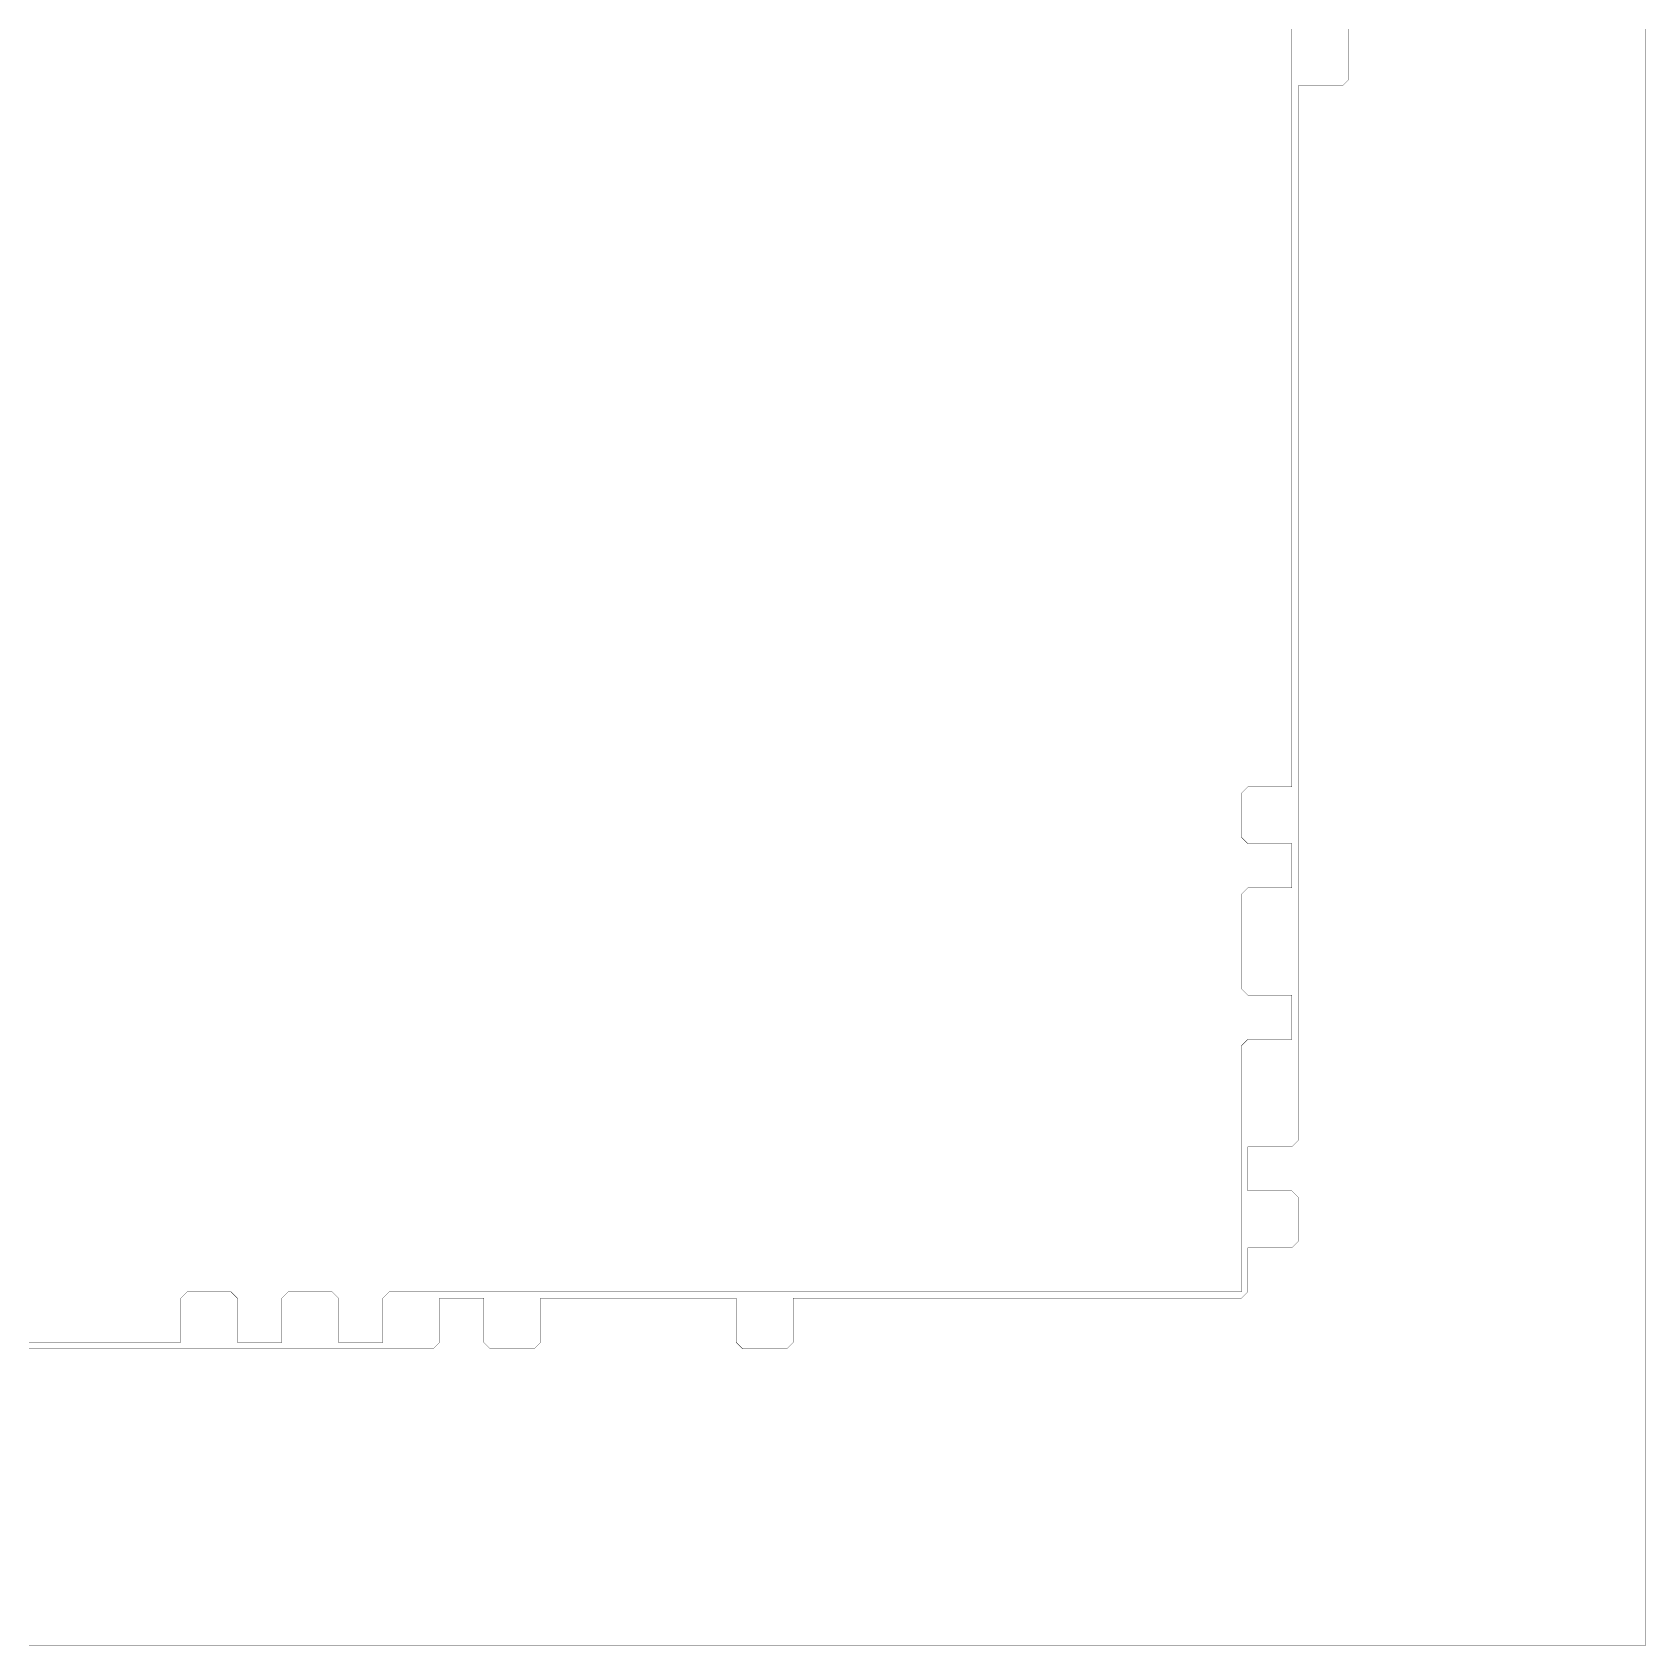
# Model space of a CAD drawing. Header units: metres. Extents: x 0 to 4990, y -4990 to 0.
# Drawn here: x 2495 to 4990, y -4990 to -2495 of the extents above; entities that cross this region are included whole.
import ezdxf

# ---------------------------------------------------------------- set-up
doc = ezdxf.new("R2010")
doc.units = ezdxf.units.M
doc.layers.add('conductor', color=1, linetype='Continuous')
doc.layers.add('substrate', color=5, linetype='Continuous')

msp = doc.modelspace()

# ---------------------------------------------------------------- linework, layer by layer
at = {"layer": 'conductor', "const_width": 0.5}
msp.add_lwpolyline([(2490.234375, -4521.484375), (2500, -4521.484375), (2509.765625, -4521.484375), (2519.53125, -4521.484375), (2529.296875, -4521.484375), (2539.0625, -4521.484375), (2548.828125, -4521.484375), (2558.59375, -4521.484375), (2568.359375, -4521.484375), (2578.125, -4521.484375), (2587.890625, -4521.484375), (2597.65625, -4521.484375), (2607.421875, -4521.484375), (2617.1875, -4521.484375), (2626.953125, -4521.484375), (2636.71875, -4521.484375), (2646.484375, -4521.484375), (2656.25, -4521.484375), (2666.015625, -4521.484375), (2675.78125, -4521.484375), (2685.546875, -4521.484375), (2695.3125, -4521.484375), (2705.078125, -4521.484375), (2714.84375, -4521.484375), (2724.609375, -4521.484375), (2724.609375, -4511.71875), (2724.609375, -4501.953125), (2724.609375, -4492.1875), (2724.609375, -4482.421875), (2724.609375, -4472.65625), (2724.609375, -4462.890625), (2724.609375, -4453.125), (2734.375, -4443.359375), (2744.140625, -4443.359375), (2753.90625, -4443.359375), (2763.671875, -4443.359375), (2773.4375, -4443.359375), (2783.203125, -4443.359375), (2792.96875, -4443.359375), (2802.734375, -4443.359375), (2812.5, -4453.125), (2812.5, -4462.890625), (2812.5, -4472.65625), (2812.5, -4482.421875), (2812.5, -4492.1875), (2812.5, -4501.953125), (2812.5, -4511.71875), (2812.5, -4521.484375), (2822.265625, -4521.484375), (2832.03125, -4521.484375), (2841.796875, -4521.484375), (2851.5625, -4521.484375), (2861.328125, -4521.484375), (2871.09375, -4521.484375), (2880.859375, -4521.484375), (2880.859375, -4511.71875), (2880.859375, -4501.953125), (2880.859375, -4492.1875), (2880.859375, -4482.421875), (2880.859375, -4472.65625), (2880.859375, -4462.890625), (2880.859375, -4453.125), (2890.625, -4443.359375), (2900.390625, -4443.359375), (2910.15625, -4443.359375), (2919.921875, -4443.359375), (2929.6875, -4443.359375), (2939.453125, -4443.359375), (2949.21875, -4443.359375), (2958.984375, -4443.359375), (2968.75, -4453.125), (2968.75, -4462.890625), (2968.75, -4472.65625), (2968.75, -4482.421875), (2968.75, -4492.1875), (2968.75, -4501.953125), (2968.75, -4511.71875), (2968.75, -4521.484375), (2978.515625, -4521.484375), (2988.28125, -4521.484375), (2998.046875, -4521.484375), (3007.8125, -4521.484375), (3017.578125, -4521.484375), (3027.34375, -4521.484375), (3037.109375, -4521.484375), (3037.109375, -4511.71875), (3037.109375, -4501.953125), (3037.109375, -4492.1875), (3037.109375, -4482.421875), (3037.109375, -4472.65625), (3037.109375, -4462.890625), (3037.109375, -4453.125), (3046.875, -4443.359375), (3056.640625, -4443.359375), (3066.40625, -4443.359375), (3076.171875, -4443.359375), (3085.9375, -4443.359375), (3095.703125, -4443.359375), (3105.46875, -4443.359375), (3115.234375, -4443.359375), (3125, -4443.359375), (3134.765625, -4443.359375), (3144.53125, -4443.359375), (3154.296875, -4443.359375), (3164.0625, -4443.359375), (3173.828125, -4443.359375), (3183.59375, -4443.359375), (3193.359375, -4443.359375), (3203.125, -4443.359375), (3212.890625, -4443.359375), (3222.65625, -4443.359375), (3232.421875, -4443.359375), (3242.1875, -4443.359375), (3251.953125, -4443.359375), (3261.71875, -4443.359375), (3271.484375, -4443.359375), (3281.25, -4443.359375), (3291.015625, -4443.359375), (3300.78125, -4443.359375), (3310.546875, -4443.359375), (3320.3125, -4443.359375), (3330.078125, -4443.359375), (3339.84375, -4443.359375), (3349.609375, -4443.359375), (3359.375, -4443.359375), (3369.140625, -4443.359375), (3378.90625, -4443.359375), (3388.671875, -4443.359375), (3398.4375, -4443.359375), (3408.203125, -4443.359375), (3417.96875, -4443.359375), (3427.734375, -4443.359375), (3437.5, -4443.359375), (3447.265625, -4443.359375), (3457.03125, -4443.359375), (3466.796875, -4443.359375), (3476.5625, -4443.359375), (3486.328125, -4443.359375), (3496.09375, -4443.359375), (3505.859375, -4443.359375), (3515.625, -4443.359375), (3525.390625, -4443.359375), (3535.15625, -4443.359375), (3544.921875, -4443.359375), (3554.6875, -4443.359375), (3564.453125, -4443.359375), (3574.21875, -4443.359375), (3583.984375, -4443.359375), (3593.75, -4443.359375), (3603.515625, -4443.359375), (3613.28125, -4443.359375), (3623.046875, -4443.359375), (3632.8125, -4443.359375), (3642.578125, -4443.359375), (3652.34375, -4443.359375), (3662.109375, -4443.359375), (3671.875, -4443.359375), (3681.640625, -4443.359375), (3691.40625, -4443.359375), (3701.171875, -4443.359375), (3710.9375, -4443.359375), (3720.703125, -4443.359375), (3730.46875, -4443.359375), (3740.234375, -4443.359375), (3750, -4443.359375), (3759.765625, -4443.359375), (3769.53125, -4443.359375), (3779.296875, -4443.359375), (3789.0625, -4443.359375), (3798.828125, -4443.359375), (3808.59375, -4443.359375), (3818.359375, -4443.359375), (3828.125, -4443.359375), (3837.890625, -4443.359375), (3847.65625, -4443.359375), (3857.421875, -4443.359375), (3867.1875, -4443.359375), (3876.953125, -4443.359375), (3886.71875, -4443.359375), (3896.484375, -4443.359375), (3906.25, -4443.359375), (3916.015625, -4443.359375), (3925.78125, -4443.359375), (3935.546875, -4443.359375), (3945.3125, -4443.359375), (3955.078125, -4443.359375), (3964.84375, -4443.359375), (3974.609375, -4443.359375), (3984.375, -4443.359375), (3994.140625, -4443.359375), (4003.90625, -4443.359375), (4013.671875, -4443.359375), (4023.4375, -4443.359375), (4033.203125, -4443.359375), (4042.96875, -4443.359375), (4052.734375, -4443.359375), (4062.5, -4443.359375), (4072.265625, -4443.359375), (4082.03125, -4443.359375), (4091.796875, -4443.359375), (4101.5625, -4443.359375), (4111.328125, -4443.359375), (4121.09375, -4443.359375), (4130.859375, -4443.359375), (4140.625, -4443.359375), (4150.390625, -4443.359375), (4160.15625, -4443.359375), (4169.921875, -4443.359375), (4179.6875, -4443.359375), (4189.453125, -4443.359375), (4199.21875, -4443.359375), (4208.984375, -4443.359375), (4218.75, -4443.359375), (4228.515625, -4443.359375), (4238.28125, -4443.359375), (4248.046875, -4443.359375), (4257.8125, -4443.359375), (4267.578125, -4443.359375), (4277.34375, -4443.359375), (4287.109375, -4443.359375), (4296.875, -4443.359375), (4306.640625, -4443.359375), (4316.40625, -4443.359375), (4326.171875, -4443.359375), (4335.9375, -4443.359375), (4345.703125, -4443.359375), (4355.46875, -4443.359375), (4365.234375, -4443.359375), (4365.234375, -4433.59375), (4365.234375, -4423.828125), (4365.234375, -4414.0625), (4365.234375, -4404.296875), (4365.234375, -4394.53125), (4365.234375, -4384.765625), (4365.234375, -4375), (4365.234375, -4365.234375), (4365.234375, -4355.46875), (4365.234375, -4345.703125), (4365.234375, -4335.9375), (4365.234375, -4326.171875), (4365.234375, -4316.40625), (4365.234375, -4306.640625), (4365.234375, -4296.875), (4365.234375, -4287.109375), (4365.234375, -4277.34375), (4365.234375, -4267.578125), (4365.234375, -4257.8125), (4365.234375, -4248.046875), (4365.234375, -4238.28125), (4365.234375, -4228.515625), (4365.234375, -4218.75), (4365.234375, -4208.984375), (4365.234375, -4199.21875), (4365.234375, -4189.453125), (4365.234375, -4179.6875), (4365.234375, -4169.921875), (4365.234375, -4160.15625), (4365.234375, -4150.390625), (4365.234375, -4140.625), (4365.234375, -4130.859375), (4365.234375, -4121.09375), (4365.234375, -4111.328125), (4365.234375, -4101.5625), (4365.234375, -4091.796875), (4365.234375, -4082.03125), (4365.234375, -4072.265625), (4365.234375, -4062.5), (4375, -4052.734375), (4384.765625, -4052.734375), (4394.53125, -4052.734375), (4404.296875, -4052.734375), (4414.0625, -4052.734375), (4423.828125, -4052.734375), (4433.59375, -4052.734375), (4443.359375, -4052.734375), (4443.359375, -4042.96875), (4443.359375, -4033.203125), (4443.359375, -4023.4375), (4443.359375, -4013.671875), (4443.359375, -4003.90625), (4443.359375, -3994.140625), (4443.359375, -3984.375), (4433.59375, -3984.375), (4423.828125, -3984.375), (4414.0625, -3984.375), (4404.296875, -3984.375), (4394.53125, -3984.375), (4384.765625, -3984.375), (4375, -3984.375), (4365.234375, -3974.609375), (4365.234375, -3964.84375), (4365.234375, -3955.078125), (4365.234375, -3945.3125), (4365.234375, -3935.546875), (4365.234375, -3925.78125), (4365.234375, -3916.015625), (4365.234375, -3906.25), (4365.234375, -3896.484375), (4365.234375, -3886.71875), (4365.234375, -3876.953125), (4365.234375, -3867.1875), (4365.234375, -3857.421875), (4365.234375, -3847.65625), (4365.234375, -3837.890625), (4365.234375, -3828.125), (4375, -3818.359375), (4384.765625, -3818.359375), (4394.53125, -3818.359375), (4404.296875, -3818.359375), (4414.0625, -3818.359375), (4423.828125, -3818.359375), (4433.59375, -3818.359375), (4443.359375, -3818.359375), (4443.359375, -3808.59375), (4443.359375, -3798.828125), (4443.359375, -3789.0625), (4443.359375, -3779.296875), (4443.359375, -3769.53125), (4443.359375, -3759.765625), (4443.359375, -3750), (4433.59375, -3750), (4423.828125, -3750), (4414.0625, -3750), (4404.296875, -3750), (4394.53125, -3750), (4384.765625, -3750), (4375, -3750), (4365.234375, -3740.234375), (4365.234375, -3730.46875), (4365.234375, -3720.703125), (4365.234375, -3710.9375), (4365.234375, -3701.171875), (4365.234375, -3691.40625), (4365.234375, -3681.640625), (4365.234375, -3671.875), (4375, -3662.109375), (4384.765625, -3662.109375), (4394.53125, -3662.109375), (4404.296875, -3662.109375), (4414.0625, -3662.109375), (4423.828125, -3662.109375), (4433.59375, -3662.109375), (4443.359375, -3662.109375), (4443.359375, -3652.34375), (4443.359375, -3642.578125), (4443.359375, -3632.8125), (4443.359375, -3623.046875), (4443.359375, -3613.28125), (4443.359375, -3603.515625), (4443.359375, -3593.75), (4443.359375, -3583.984375), (4443.359375, -3574.21875), (4443.359375, -3564.453125), (4443.359375, -3554.6875), (4443.359375, -3544.921875), (4443.359375, -3535.15625), (4443.359375, -3525.390625), (4443.359375, -3515.625), (4443.359375, -3505.859375), (4443.359375, -3496.09375), (4443.359375, -3486.328125), (4443.359375, -3476.5625), (4443.359375, -3466.796875), (4443.359375, -3457.03125), (4443.359375, -3447.265625), (4443.359375, -3437.5), (4443.359375, -3427.734375), (4443.359375, -3417.96875), (4443.359375, -3408.203125), (4443.359375, -3398.4375), (4443.359375, -3388.671875), (4443.359375, -3378.90625), (4443.359375, -3369.140625), (4443.359375, -3359.375), (4443.359375, -3349.609375), (4443.359375, -3339.84375), (4443.359375, -3330.078125), (4443.359375, -3320.3125), (4443.359375, -3310.546875), (4443.359375, -3300.78125), (4443.359375, -3291.015625), (4443.359375, -3281.25), (4443.359375, -3271.484375), (4443.359375, -3261.71875), (4443.359375, -3251.953125), (4443.359375, -3242.1875), (4443.359375, -3232.421875), (4443.359375, -3222.65625), (4443.359375, -3212.890625), (4443.359375, -3203.125), (4443.359375, -3193.359375), (4443.359375, -3183.59375), (4443.359375, -3173.828125), (4443.359375, -3164.0625), (4443.359375, -3154.296875), (4443.359375, -3144.53125), (4443.359375, -3134.765625), (4443.359375, -3125), (4443.359375, -3115.234375), (4443.359375, -3105.46875), (4443.359375, -3095.703125), (4443.359375, -3085.9375), (4443.359375, -3076.171875), (4443.359375, -3066.40625), (4443.359375, -3056.640625), (4443.359375, -3046.875), (4443.359375, -3037.109375), (4443.359375, -3027.34375), (4443.359375, -3017.578125), (4443.359375, -3007.8125), (4443.359375, -2998.046875), (4443.359375, -2988.28125), (4443.359375, -2978.515625), (4443.359375, -2968.75), (4443.359375, -2958.984375), (4443.359375, -2949.21875), (4443.359375, -2939.453125), (4443.359375, -2929.6875), (4443.359375, -2919.921875), (4443.359375, -2910.15625), (4443.359375, -2900.390625), (4443.359375, -2890.625), (4443.359375, -2880.859375), (4443.359375, -2871.09375), (4443.359375, -2861.328125), (4443.359375, -2851.5625), (4443.359375, -2841.796875), (4443.359375, -2832.03125), (4443.359375, -2822.265625), (4443.359375, -2812.5), (4443.359375, -2802.734375), (4443.359375, -2792.96875), (4443.359375, -2783.203125), (4443.359375, -2773.4375), (4443.359375, -2763.671875), (4443.359375, -2753.90625), (4443.359375, -2744.140625), (4443.359375, -2734.375), (4443.359375, -2724.609375), (4443.359375, -2714.84375), (4443.359375, -2705.078125), (4443.359375, -2695.3125), (4443.359375, -2685.546875), (4443.359375, -2675.78125), (4443.359375, -2666.015625), (4443.359375, -2656.25), (4443.359375, -2646.484375), (4443.359375, -2636.71875), (4443.359375, -2626.953125), (4443.359375, -2617.1875), (4443.359375, -2607.421875), (4443.359375, -2597.65625), (4443.359375, -2587.890625), (4443.359375, -2578.125), (4443.359375, -2568.359375), (4443.359375, -2558.59375), (4443.359375, -2548.828125), (4443.359375, -2539.0625), (4443.359375, -2529.296875), (4443.359375, -2519.53125), (4443.359375, -2509.765625), (4443.359375, -2500), (4443.359375, -2490.234375)], dxfattribs=at)
at = {"layer": 'substrate', "const_width": 0.5}
for points in [[(2490.234375, -4990.234375), (2500, -4990.234375), (2509.765625, -4990.234375), (2519.53125, -4990.234375), (2529.296875, -4990.234375), (2539.0625, -4990.234375), (2548.828125, -4990.234375), (2558.59375, -4990.234375), (2568.359375, -4990.234375), (2578.125, -4990.234375), (2587.890625, -4990.234375), (2597.65625, -4990.234375), (2607.421875, -4990.234375), (2617.1875, -4990.234375), (2626.953125, -4990.234375), (2636.71875, -4990.234375), (2646.484375, -4990.234375), (2656.25, -4990.234375), (2666.015625, -4990.234375), (2675.78125, -4990.234375), (2685.546875, -4990.234375), (2695.3125, -4990.234375), (2705.078125, -4990.234375), (2714.84375, -4990.234375), (2724.609375, -4990.234375), (2734.375, -4990.234375), (2744.140625, -4990.234375), (2753.90625, -4990.234375), (2763.671875, -4990.234375), (2773.4375, -4990.234375), (2783.203125, -4990.234375), (2792.96875, -4990.234375), (2802.734375, -4990.234375), (2812.5, -4990.234375), (2822.265625, -4990.234375), (2832.03125, -4990.234375), (2841.796875, -4990.234375), (2851.5625, -4990.234375), (2861.328125, -4990.234375), (2871.09375, -4990.234375), (2880.859375, -4990.234375), (2890.625, -4990.234375), (2900.390625, -4990.234375), (2910.15625, -4990.234375), (2919.921875, -4990.234375), (2929.6875, -4990.234375), (2939.453125, -4990.234375), (2949.21875, -4990.234375), (2958.984375, -4990.234375), (2968.75, -4990.234375), (2978.515625, -4990.234375), (2988.28125, -4990.234375), (2998.046875, -4990.234375), (3007.8125, -4990.234375), (3017.578125, -4990.234375), (3027.34375, -4990.234375), (3037.109375, -4990.234375), (3046.875, -4990.234375), (3056.640625, -4990.234375), (3066.40625, -4990.234375), (3076.171875, -4990.234375), (3085.9375, -4990.234375), (3095.703125, -4990.234375), (3105.46875, -4990.234375), (3115.234375, -4990.234375), (3125, -4990.234375), (3134.765625, -4990.234375), (3144.53125, -4990.234375), (3154.296875, -4990.234375), (3164.0625, -4990.234375), (3173.828125, -4990.234375), (3183.59375, -4990.234375), (3193.359375, -4990.234375), (3203.125, -4990.234375), (3212.890625, -4990.234375), (3222.65625, -4990.234375), (3232.421875, -4990.234375), (3242.1875, -4990.234375), (3251.953125, -4990.234375), (3261.71875, -4990.234375), (3271.484375, -4990.234375), (3281.25, -4990.234375), (3291.015625, -4990.234375), (3300.78125, -4990.234375), (3310.546875, -4990.234375), (3320.3125, -4990.234375), (3330.078125, -4990.234375), (3339.84375, -4990.234375), (3349.609375, -4990.234375), (3359.375, -4990.234375), (3369.140625, -4990.234375), (3378.90625, -4990.234375), (3388.671875, -4990.234375), (3398.4375, -4990.234375), (3408.203125, -4990.234375), (3417.96875, -4990.234375), (3427.734375, -4990.234375), (3437.5, -4990.234375), (3447.265625, -4990.234375), (3457.03125, -4990.234375), (3466.796875, -4990.234375), (3476.5625, -4990.234375), (3486.328125, -4990.234375), (3496.09375, -4990.234375), (3505.859375, -4990.234375), (3515.625, -4990.234375), (3525.390625, -4990.234375), (3535.15625, -4990.234375), (3544.921875, -4990.234375), (3554.6875, -4990.234375), (3564.453125, -4990.234375), (3574.21875, -4990.234375), (3583.984375, -4990.234375), (3593.75, -4990.234375), (3603.515625, -4990.234375), (3613.28125, -4990.234375), (3623.046875, -4990.234375), (3632.8125, -4990.234375), (3642.578125, -4990.234375), (3652.34375, -4990.234375), (3662.109375, -4990.234375), (3671.875, -4990.234375), (3681.640625, -4990.234375), (3691.40625, -4990.234375), (3701.171875, -4990.234375), (3710.9375, -4990.234375), (3720.703125, -4990.234375), (3730.46875, -4990.234375), (3740.234375, -4990.234375), (3750, -4990.234375), (3759.765625, -4990.234375), (3769.53125, -4990.234375), (3779.296875, -4990.234375), (3789.0625, -4990.234375), (3798.828125, -4990.234375), (3808.59375, -4990.234375), (3818.359375, -4990.234375), (3828.125, -4990.234375), (3837.890625, -4990.234375), (3847.65625, -4990.234375), (3857.421875, -4990.234375), (3867.1875, -4990.234375), (3876.953125, -4990.234375), (3886.71875, -4990.234375), (3896.484375, -4990.234375), (3906.25, -4990.234375), (3916.015625, -4990.234375), (3925.78125, -4990.234375), (3935.546875, -4990.234375), (3945.3125, -4990.234375), (3955.078125, -4990.234375), (3964.84375, -4990.234375), (3974.609375, -4990.234375), (3984.375, -4990.234375), (3994.140625, -4990.234375), (4003.90625, -4990.234375), (4013.671875, -4990.234375), (4023.4375, -4990.234375), (4033.203125, -4990.234375), (4042.96875, -4990.234375), (4052.734375, -4990.234375), (4062.5, -4990.234375), (4072.265625, -4990.234375), (4082.03125, -4990.234375), (4091.796875, -4990.234375), (4101.5625, -4990.234375), (4111.328125, -4990.234375), (4121.09375, -4990.234375), (4130.859375, -4990.234375), (4140.625, -4990.234375), (4150.390625, -4990.234375), (4160.15625, -4990.234375), (4169.921875, -4990.234375), (4179.6875, -4990.234375), (4189.453125, -4990.234375), (4199.21875, -4990.234375), (4208.984375, -4990.234375), (4218.75, -4990.234375), (4228.515625, -4990.234375), (4238.28125, -4990.234375), (4248.046875, -4990.234375), (4257.8125, -4990.234375), (4267.578125, -4990.234375), (4277.34375, -4990.234375), (4287.109375, -4990.234375), (4296.875, -4990.234375), (4306.640625, -4990.234375), (4316.40625, -4990.234375), (4326.171875, -4990.234375), (4335.9375, -4990.234375), (4345.703125, -4990.234375), (4355.46875, -4990.234375), (4365.234375, -4990.234375), (4375, -4990.234375), (4384.765625, -4990.234375), (4394.53125, -4990.234375), (4404.296875, -4990.234375), (4414.0625, -4990.234375), (4423.828125, -4990.234375), (4433.59375, -4990.234375), (4443.359375, -4990.234375), (4453.125, -4990.234375), (4462.890625, -4990.234375), (4472.65625, -4990.234375), (4482.421875, -4990.234375), (4492.1875, -4990.234375), (4501.953125, -4990.234375), (4511.71875, -4990.234375), (4521.484375, -4990.234375), (4531.25, -4990.234375), (4541.015625, -4990.234375), (4550.78125, -4990.234375), (4560.546875, -4990.234375), (4570.3125, -4990.234375), (4580.078125, -4990.234375), (4589.84375, -4990.234375), (4599.609375, -4990.234375), (4609.375, -4990.234375), (4619.140625, -4990.234375), (4628.90625, -4990.234375), (4638.671875, -4990.234375), (4648.4375, -4990.234375), (4658.203125, -4990.234375), (4667.96875, -4990.234375), (4677.734375, -4990.234375), (4687.5, -4990.234375), (4697.265625, -4990.234375), (4707.03125, -4990.234375), (4716.796875, -4990.234375), (4726.5625, -4990.234375), (4736.328125, -4990.234375), (4746.09375, -4990.234375), (4755.859375, -4990.234375), (4765.625, -4990.234375), (4775.390625, -4990.234375), (4785.15625, -4990.234375), (4794.921875, -4990.234375), (4804.6875, -4990.234375), (4814.453125, -4990.234375), (4824.21875, -4990.234375), (4833.984375, -4990.234375), (4843.75, -4990.234375), (4853.515625, -4990.234375), (4863.28125, -4990.234375), (4873.046875, -4990.234375), (4882.8125, -4990.234375), (4892.578125, -4990.234375), (4902.34375, -4990.234375), (4912.109375, -4990.234375), (4921.875, -4990.234375), (4931.640625, -4990.234375), (4941.40625, -4990.234375), (4951.171875, -4990.234375), (4960.9375, -4990.234375), (4970.703125, -4990.234375), (4980.46875, -4990.234375), (4990.234375, -4990.234375), (4990.234375, -4980.46875), (4990.234375, -4970.703125), (4990.234375, -4960.9375), (4990.234375, -4951.171875), (4990.234375, -4941.40625), (4990.234375, -4931.640625), (4990.234375, -4921.875), (4990.234375, -4912.109375), (4990.234375, -4902.34375), (4990.234375, -4892.578125), (4990.234375, -4882.8125), (4990.234375, -4873.046875), (4990.234375, -4863.28125), (4990.234375, -4853.515625), (4990.234375, -4843.75), (4990.234375, -4833.984375), (4990.234375, -4824.21875), (4990.234375, -4814.453125), (4990.234375, -4804.6875), (4990.234375, -4794.921875), (4990.234375, -4785.15625), (4990.234375, -4775.390625), (4990.234375, -4765.625), (4990.234375, -4755.859375), (4990.234375, -4746.09375), (4990.234375, -4736.328125), (4990.234375, -4726.5625), (4990.234375, -4716.796875), (4990.234375, -4707.03125), (4990.234375, -4697.265625), (4990.234375, -4687.5), (4990.234375, -4677.734375), (4990.234375, -4667.96875), (4990.234375, -4658.203125), (4990.234375, -4648.4375), (4990.234375, -4638.671875), (4990.234375, -4628.90625), (4990.234375, -4619.140625), (4990.234375, -4609.375), (4990.234375, -4599.609375), (4990.234375, -4589.84375), (4990.234375, -4580.078125), (4990.234375, -4570.3125), (4990.234375, -4560.546875), (4990.234375, -4550.78125), (4990.234375, -4541.015625), (4990.234375, -4531.25), (4990.234375, -4521.484375), (4990.234375, -4511.71875), (4990.234375, -4501.953125), (4990.234375, -4492.1875), (4990.234375, -4482.421875), (4990.234375, -4472.65625), (4990.234375, -4462.890625), (4990.234375, -4453.125), (4990.234375, -4443.359375), (4990.234375, -4433.59375), (4990.234375, -4423.828125), (4990.234375, -4414.0625), (4990.234375, -4404.296875), (4990.234375, -4394.53125), (4990.234375, -4384.765625), (4990.234375, -4375), (4990.234375, -4365.234375), (4990.234375, -4355.46875), (4990.234375, -4345.703125), (4990.234375, -4335.9375), (4990.234375, -4326.171875), (4990.234375, -4316.40625), (4990.234375, -4306.640625), (4990.234375, -4296.875), (4990.234375, -4287.109375), (4990.234375, -4277.34375), (4990.234375, -4267.578125), (4990.234375, -4257.8125), (4990.234375, -4248.046875), (4990.234375, -4238.28125), (4990.234375, -4228.515625), (4990.234375, -4218.75), (4990.234375, -4208.984375), (4990.234375, -4199.21875), (4990.234375, -4189.453125), (4990.234375, -4179.6875), (4990.234375, -4169.921875), (4990.234375, -4160.15625), (4990.234375, -4150.390625), (4990.234375, -4140.625), (4990.234375, -4130.859375), (4990.234375, -4121.09375), (4990.234375, -4111.328125), (4990.234375, -4101.5625), (4990.234375, -4091.796875), (4990.234375, -4082.03125), (4990.234375, -4072.265625), (4990.234375, -4062.5), (4990.234375, -4052.734375), (4990.234375, -4042.96875), (4990.234375, -4033.203125), (4990.234375, -4023.4375), (4990.234375, -4013.671875), (4990.234375, -4003.90625), (4990.234375, -3994.140625), (4990.234375, -3984.375), (4990.234375, -3974.609375), (4990.234375, -3964.84375), (4990.234375, -3955.078125), (4990.234375, -3945.3125), (4990.234375, -3935.546875), (4990.234375, -3925.78125), (4990.234375, -3916.015625), (4990.234375, -3906.25), (4990.234375, -3896.484375), (4990.234375, -3886.71875), (4990.234375, -3876.953125), (4990.234375, -3867.1875), (4990.234375, -3857.421875), (4990.234375, -3847.65625), (4990.234375, -3837.890625), (4990.234375, -3828.125), (4990.234375, -3818.359375), (4990.234375, -3808.59375), (4990.234375, -3798.828125), (4990.234375, -3789.0625), (4990.234375, -3779.296875), (4990.234375, -3769.53125), (4990.234375, -3759.765625), (4990.234375, -3750), (4990.234375, -3740.234375), (4990.234375, -3730.46875), (4990.234375, -3720.703125), (4990.234375, -3710.9375), (4990.234375, -3701.171875), (4990.234375, -3691.40625), (4990.234375, -3681.640625), (4990.234375, -3671.875), (4990.234375, -3662.109375), (4990.234375, -3652.34375), (4990.234375, -3642.578125), (4990.234375, -3632.8125), (4990.234375, -3623.046875), (4990.234375, -3613.28125), (4990.234375, -3603.515625), (4990.234375, -3593.75), (4990.234375, -3583.984375), (4990.234375, -3574.21875), (4990.234375, -3564.453125), (4990.234375, -3554.6875), (4990.234375, -3544.921875), (4990.234375, -3535.15625), (4990.234375, -3525.390625), (4990.234375, -3515.625), (4990.234375, -3505.859375), (4990.234375, -3496.09375), (4990.234375, -3486.328125), (4990.234375, -3476.5625), (4990.234375, -3466.796875), (4990.234375, -3457.03125), (4990.234375, -3447.265625), (4990.234375, -3437.5), (4990.234375, -3427.734375), (4990.234375, -3417.96875), (4990.234375, -3408.203125), (4990.234375, -3398.4375), (4990.234375, -3388.671875), (4990.234375, -3378.90625), (4990.234375, -3369.140625), (4990.234375, -3359.375), (4990.234375, -3349.609375), (4990.234375, -3339.84375), (4990.234375, -3330.078125), (4990.234375, -3320.3125), (4990.234375, -3310.546875), (4990.234375, -3300.78125), (4990.234375, -3291.015625), (4990.234375, -3281.25), (4990.234375, -3271.484375), (4990.234375, -3261.71875), (4990.234375, -3251.953125), (4990.234375, -3242.1875), (4990.234375, -3232.421875), (4990.234375, -3222.65625), (4990.234375, -3212.890625), (4990.234375, -3203.125), (4990.234375, -3193.359375), (4990.234375, -3183.59375), (4990.234375, -3173.828125), (4990.234375, -3164.0625), (4990.234375, -3154.296875), (4990.234375, -3144.53125), (4990.234375, -3134.765625), (4990.234375, -3125), (4990.234375, -3115.234375), (4990.234375, -3105.46875), (4990.234375, -3095.703125), (4990.234375, -3085.9375), (4990.234375, -3076.171875), (4990.234375, -3066.40625), (4990.234375, -3056.640625), (4990.234375, -3046.875), (4990.234375, -3037.109375), (4990.234375, -3027.34375), (4990.234375, -3017.578125), (4990.234375, -3007.8125), (4990.234375, -2998.046875), (4990.234375, -2988.28125), (4990.234375, -2978.515625), (4990.234375, -2968.75), (4990.234375, -2958.984375), (4990.234375, -2949.21875), (4990.234375, -2939.453125), (4990.234375, -2929.6875), (4990.234375, -2919.921875), (4990.234375, -2910.15625), (4990.234375, -2900.390625), (4990.234375, -2890.625), (4990.234375, -2880.859375), (4990.234375, -2871.09375), (4990.234375, -2861.328125), (4990.234375, -2851.5625), (4990.234375, -2841.796875), (4990.234375, -2832.03125), (4990.234375, -2822.265625), (4990.234375, -2812.5), (4990.234375, -2802.734375), (4990.234375, -2792.96875), (4990.234375, -2783.203125), (4990.234375, -2773.4375), (4990.234375, -2763.671875), (4990.234375, -2753.90625), (4990.234375, -2744.140625), (4990.234375, -2734.375), (4990.234375, -2724.609375), (4990.234375, -2714.84375), (4990.234375, -2705.078125), (4990.234375, -2695.3125), (4990.234375, -2685.546875), (4990.234375, -2675.78125), (4990.234375, -2666.015625), (4990.234375, -2656.25), (4990.234375, -2646.484375), (4990.234375, -2636.71875), (4990.234375, -2626.953125), (4990.234375, -2617.1875), (4990.234375, -2607.421875), (4990.234375, -2597.65625), (4990.234375, -2587.890625), (4990.234375, -2578.125), (4990.234375, -2568.359375), (4990.234375, -2558.59375), (4990.234375, -2548.828125), (4990.234375, -2539.0625), (4990.234375, -2529.296875), (4990.234375, -2519.53125), (4990.234375, -2509.765625), (4990.234375, -2500), (4990.234375, -2490.234375)], [(4531.25, -2490.234375), (4531.25, -2500), (4531.25, -2509.765625), (4531.25, -2519.53125), (4531.25, -2529.296875), (4531.25, -2539.0625), (4531.25, -2548.828125), (4531.25, -2558.59375), (4531.25, -2568.359375), (4521.484375, -2578.125), (4511.71875, -2578.125), (4501.953125, -2578.125), (4492.1875, -2578.125), (4482.421875, -2578.125), (4472.65625, -2578.125), (4462.890625, -2578.125), (4453.125, -2578.125), (4453.125, -2587.890625), (4453.125, -2597.65625), (4453.125, -2607.421875), (4453.125, -2617.1875), (4453.125, -2626.953125), (4453.125, -2636.71875), (4453.125, -2646.484375), (4453.125, -2656.25), (4453.125, -2666.015625), (4453.125, -2675.78125), (4453.125, -2685.546875), (4453.125, -2695.3125), (4453.125, -2705.078125), (4453.125, -2714.84375), (4453.125, -2724.609375), (4453.125, -2734.375), (4453.125, -2744.140625), (4453.125, -2753.90625), (4453.125, -2763.671875), (4453.125, -2773.4375), (4453.125, -2783.203125), (4453.125, -2792.96875), (4453.125, -2802.734375), (4453.125, -2812.5), (4453.125, -2822.265625), (4453.125, -2832.03125), (4453.125, -2841.796875), (4453.125, -2851.5625), (4453.125, -2861.328125), (4453.125, -2871.09375), (4453.125, -2880.859375), (4453.125, -2890.625), (4453.125, -2900.390625), (4453.125, -2910.15625), (4453.125, -2919.921875), (4453.125, -2929.6875), (4453.125, -2939.453125), (4453.125, -2949.21875), (4453.125, -2958.984375), (4453.125, -2968.75), (4453.125, -2978.515625), (4453.125, -2988.28125), (4453.125, -2998.046875), (4453.125, -3007.8125), (4453.125, -3017.578125), (4453.125, -3027.34375), (4453.125, -3037.109375), (4453.125, -3046.875), (4453.125, -3056.640625), (4453.125, -3066.40625), (4453.125, -3076.171875), (4453.125, -3085.9375), (4453.125, -3095.703125), (4453.125, -3105.46875), (4453.125, -3115.234375), (4453.125, -3125), (4453.125, -3134.765625), (4453.125, -3144.53125), (4453.125, -3154.296875), (4453.125, -3164.0625), (4453.125, -3173.828125), (4453.125, -3183.59375), (4453.125, -3193.359375), (4453.125, -3203.125), (4453.125, -3212.890625), (4453.125, -3222.65625), (4453.125, -3232.421875), (4453.125, -3242.1875), (4453.125, -3251.953125), (4453.125, -3261.71875), (4453.125, -3271.484375), (4453.125, -3281.25), (4453.125, -3291.015625), (4453.125, -3300.78125), (4453.125, -3310.546875), (4453.125, -3320.3125), (4453.125, -3330.078125), (4453.125, -3339.84375), (4453.125, -3349.609375), (4453.125, -3359.375), (4453.125, -3369.140625), (4453.125, -3378.90625), (4453.125, -3388.671875), (4453.125, -3398.4375), (4453.125, -3408.203125), (4453.125, -3417.96875), (4453.125, -3427.734375), (4453.125, -3437.5), (4453.125, -3447.265625), (4453.125, -3457.03125), (4453.125, -3466.796875), (4453.125, -3476.5625), (4453.125, -3486.328125), (4453.125, -3496.09375), (4453.125, -3505.859375), (4453.125, -3515.625), (4453.125, -3525.390625), (4453.125, -3535.15625), (4453.125, -3544.921875), (4453.125, -3554.6875), (4453.125, -3564.453125), (4453.125, -3574.21875), (4453.125, -3583.984375), (4453.125, -3593.75), (4453.125, -3603.515625), (4453.125, -3613.28125), (4453.125, -3623.046875), (4453.125, -3632.8125), (4453.125, -3642.578125), (4453.125, -3652.34375), (4453.125, -3662.109375), (4453.125, -3671.875), (4453.125, -3681.640625), (4453.125, -3691.40625), (4453.125, -3701.171875), (4453.125, -3710.9375), (4453.125, -3720.703125), (4453.125, -3730.46875), (4453.125, -3740.234375), (4453.125, -3750), (4453.125, -3759.765625), (4453.125, -3769.53125), (4453.125, -3779.296875), (4453.125, -3789.0625), (4453.125, -3798.828125), (4453.125, -3808.59375), (4453.125, -3818.359375), (4453.125, -3828.125), (4453.125, -3837.890625), (4453.125, -3847.65625), (4453.125, -3857.421875), (4453.125, -3867.1875), (4453.125, -3876.953125), (4453.125, -3886.71875), (4453.125, -3896.484375), (4453.125, -3906.25), (4453.125, -3916.015625), (4453.125, -3925.78125), (4453.125, -3935.546875), (4453.125, -3945.3125), (4453.125, -3955.078125), (4453.125, -3964.84375), (4453.125, -3974.609375), (4453.125, -3984.375), (4453.125, -3994.140625), (4453.125, -4003.90625), (4453.125, -4013.671875), (4453.125, -4023.4375), (4453.125, -4033.203125), (4453.125, -4042.96875), (4453.125, -4052.734375), (4453.125, -4062.5), (4453.125, -4072.265625), (4453.125, -4082.03125), (4453.125, -4091.796875), (4453.125, -4101.5625), (4453.125, -4111.328125), (4453.125, -4121.09375), (4453.125, -4130.859375), (4453.125, -4140.625), (4453.125, -4150.390625), (4453.125, -4160.15625), (4453.125, -4169.921875), (4453.125, -4179.6875), (4453.125, -4189.453125), (4453.125, -4199.21875), (4453.125, -4208.984375), (4443.359375, -4218.75), (4433.59375, -4218.75), (4423.828125, -4218.75), (4414.0625, -4218.75), (4404.296875, -4218.75), (4394.53125, -4218.75), (4384.765625, -4218.75), (4375, -4218.75), (4375, -4228.515625), (4375, -4238.28125), (4375, -4248.046875), (4375, -4257.8125), (4375, -4267.578125), (4375, -4277.34375), (4375, -4287.109375), (4384.765625, -4287.109375), (4394.53125, -4287.109375), (4404.296875, -4287.109375), (4414.0625, -4287.109375), (4423.828125, -4287.109375), (4433.59375, -4287.109375), (4443.359375, -4287.109375), (4453.125, -4296.875), (4453.125, -4306.640625), (4453.125, -4316.40625), (4453.125, -4326.171875), (4453.125, -4335.9375), (4453.125, -4345.703125), (4453.125, -4355.46875), (4453.125, -4365.234375), (4443.359375, -4375), (4433.59375, -4375), (4423.828125, -4375), (4414.0625, -4375), (4404.296875, -4375), (4394.53125, -4375), (4384.765625, -4375), (4375, -4375), (4375, -4384.765625), (4375, -4394.53125), (4375, -4404.296875), (4375, -4414.0625), (4375, -4423.828125), (4375, -4433.59375), (4375, -4443.359375), (4365.234375, -4453.125), (4355.46875, -4453.125), (4345.703125, -4453.125), (4335.9375, -4453.125), (4326.171875, -4453.125), (4316.40625, -4453.125), (4306.640625, -4453.125), (4296.875, -4453.125), (4287.109375, -4453.125), (4277.34375, -4453.125), (4267.578125, -4453.125), (4257.8125, -4453.125), (4248.046875, -4453.125), (4238.28125, -4453.125), (4228.515625, -4453.125), (4218.75, -4453.125), (4208.984375, -4453.125), (4199.21875, -4453.125), (4189.453125, -4453.125), (4179.6875, -4453.125), (4169.921875, -4453.125), (4160.15625, -4453.125), (4150.390625, -4453.125), (4140.625, -4453.125), (4130.859375, -4453.125), (4121.09375, -4453.125), (4111.328125, -4453.125), (4101.5625, -4453.125), (4091.796875, -4453.125), (4082.03125, -4453.125), (4072.265625, -4453.125), (4062.5, -4453.125), (4052.734375, -4453.125), (4042.96875, -4453.125), (4033.203125, -4453.125), (4023.4375, -4453.125), (4013.671875, -4453.125), (4003.90625, -4453.125), (3994.140625, -4453.125), (3984.375, -4453.125), (3974.609375, -4453.125), (3964.84375, -4453.125), (3955.078125, -4453.125), (3945.3125, -4453.125), (3935.546875, -4453.125), (3925.78125, -4453.125), (3916.015625, -4453.125), (3906.25, -4453.125), (3896.484375, -4453.125), (3886.71875, -4453.125), (3876.953125, -4453.125), (3867.1875, -4453.125), (3857.421875, -4453.125), (3847.65625, -4453.125), (3837.890625, -4453.125), (3828.125, -4453.125), (3818.359375, -4453.125), (3808.59375, -4453.125), (3798.828125, -4453.125), (3789.0625, -4453.125), (3779.296875, -4453.125), (3769.53125, -4453.125), (3759.765625, -4453.125), (3750, -4453.125), (3740.234375, -4453.125), (3730.46875, -4453.125), (3720.703125, -4453.125), (3710.9375, -4453.125), (3701.171875, -4453.125), (3691.40625, -4453.125), (3681.640625, -4453.125), (3671.875, -4453.125), (3671.875, -4462.890625), (3671.875, -4472.65625), (3671.875, -4482.421875), (3671.875, -4492.1875), (3671.875, -4501.953125), (3671.875, -4511.71875), (3671.875, -4521.484375), (3662.109375, -4531.25), (3652.34375, -4531.25), (3642.578125, -4531.25), (3632.8125, -4531.25), (3623.046875, -4531.25), (3613.28125, -4531.25), (3603.515625, -4531.25), (3593.75, -4531.25), (3583.984375, -4521.484375), (3583.984375, -4511.71875), (3583.984375, -4501.953125), (3583.984375, -4492.1875), (3583.984375, -4482.421875), (3583.984375, -4472.65625), (3583.984375, -4462.890625), (3583.984375, -4453.125), (3574.21875, -4453.125), (3564.453125, -4453.125), (3554.6875, -4453.125), (3544.921875, -4453.125), (3535.15625, -4453.125), (3525.390625, -4453.125), (3515.625, -4453.125), (3505.859375, -4453.125), (3496.09375, -4453.125), (3486.328125, -4453.125), (3476.5625, -4453.125), (3466.796875, -4453.125), (3457.03125, -4453.125), (3447.265625, -4453.125), (3437.5, -4453.125), (3427.734375, -4453.125), (3417.96875, -4453.125), (3408.203125, -4453.125), (3398.4375, -4453.125), (3388.671875, -4453.125), (3378.90625, -4453.125), (3369.140625, -4453.125), (3359.375, -4453.125), (3349.609375, -4453.125), (3339.84375, -4453.125), (3330.078125, -4453.125), (3320.3125, -4453.125), (3310.546875, -4453.125), (3300.78125, -4453.125), (3291.015625, -4453.125), (3281.25, -4453.125), (3281.25, -4462.890625), (3281.25, -4472.65625), (3281.25, -4482.421875), (3281.25, -4492.1875), (3281.25, -4501.953125), (3281.25, -4511.71875), (3281.25, -4521.484375), (3271.484375, -4531.25), (3261.71875, -4531.25), (3251.953125, -4531.25), (3242.1875, -4531.25), (3232.421875, -4531.25), (3222.65625, -4531.25), (3212.890625, -4531.25), (3203.125, -4531.25), (3193.359375, -4521.484375), (3193.359375, -4511.71875), (3193.359375, -4501.953125), (3193.359375, -4492.1875), (3193.359375, -4482.421875), (3193.359375, -4472.65625), (3193.359375, -4462.890625), (3193.359375, -4453.125), (3183.59375, -4453.125), (3173.828125, -4453.125), (3164.0625, -4453.125), (3154.296875, -4453.125), (3144.53125, -4453.125), (3134.765625, -4453.125), (3125, -4453.125), (3125, -4462.890625), (3125, -4472.65625), (3125, -4482.421875), (3125, -4492.1875), (3125, -4501.953125), (3125, -4511.71875), (3125, -4521.484375), (3115.234375, -4531.25), (3105.46875, -4531.25), (3095.703125, -4531.25), (3085.9375, -4531.25), (3076.171875, -4531.25), (3066.40625, -4531.25), (3056.640625, -4531.25), (3046.875, -4531.25), (3037.109375, -4531.25), (3027.34375, -4531.25), (3017.578125, -4531.25), (3007.8125, -4531.25), (2998.046875, -4531.25), (2988.28125, -4531.25), (2978.515625, -4531.25), (2968.75, -4531.25), (2958.984375, -4531.25), (2949.21875, -4531.25), (2939.453125, -4531.25), (2929.6875, -4531.25), (2919.921875, -4531.25), (2910.15625, -4531.25), (2900.390625, -4531.25), (2890.625, -4531.25), (2880.859375, -4531.25), (2871.09375, -4531.25), (2861.328125, -4531.25), (2851.5625, -4531.25), (2841.796875, -4531.25), (2832.03125, -4531.25), (2822.265625, -4531.25), (2812.5, -4531.25), (2802.734375, -4531.25), (2792.96875, -4531.25), (2783.203125, -4531.25), (2773.4375, -4531.25), (2763.671875, -4531.25), (2753.90625, -4531.25), (2744.140625, -4531.25), (2734.375, -4531.25), (2724.609375, -4531.25), (2714.84375, -4531.25), (2705.078125, -4531.25), (2695.3125, -4531.25), (2685.546875, -4531.25), (2675.78125, -4531.25), (2666.015625, -4531.25), (2656.25, -4531.25), (2646.484375, -4531.25), (2636.71875, -4531.25), (2626.953125, -4531.25), (2617.1875, -4531.25), (2607.421875, -4531.25), (2597.65625, -4531.25), (2587.890625, -4531.25), (2578.125, -4531.25), (2568.359375, -4531.25), (2558.59375, -4531.25), (2548.828125, -4531.25), (2539.0625, -4531.25), (2529.296875, -4531.25), (2519.53125, -4531.25), (2509.765625, -4531.25), (2500, -4531.25), (2490.234375, -4531.25)]]:
    msp.add_lwpolyline(points, dxfattribs=at)

doc.saveas('drawing.dxf')
